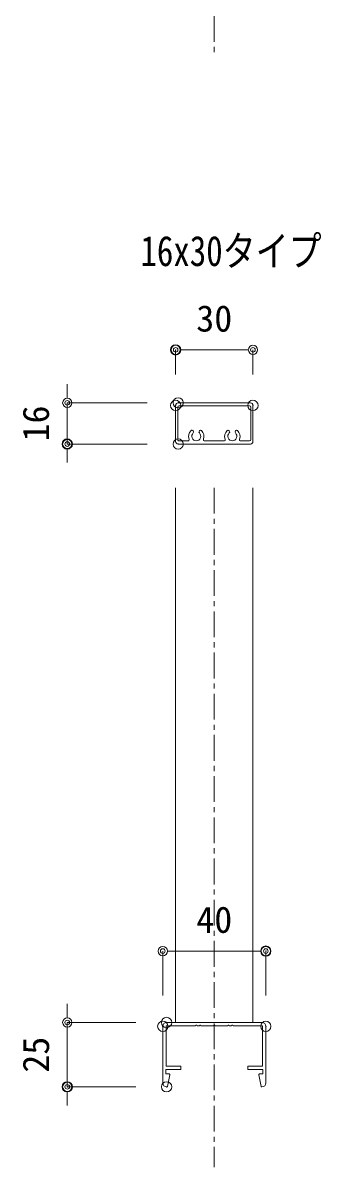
# Model space of a CAD drawing. Units: millimetres, scale not verified. Extents: x -1682 to 1682, y -1188 to 1188.
# Drawn here: x -369.8 to -254.1, y -174.1 to 270.3 of the extents above; entities that cross this region are included whole.
import ezdxf
from ezdxf.enums import TextEntityAlignment as Align

# ---------------------------------------------------------------- set-up
doc = ezdxf.new("R2010")
doc.units = ezdxf.units.MM
doc.header["$LTSCALE"] = 8
doc.header["$PDMODE"] = 32
doc.header["$PDSIZE"] = 4
doc.linetypes.add('USER1', pattern=[2, 1.25, -0.25, 0.25, -0.25])
for name, color, linetype, lineweight in [('0-0_0', 7, 'Continuous', 18), ('0-1_DEFPOINTS', 7, 'Continuous', 18), ('0-E_3中心線', 2, 'USER1', 18), ('0-F_41ｱﾙﾐ', 6, 'Continuous', 18), ('1-0_1手摺寸法', 7, 'Continuous', 18), ('1-8_WHITE', 7, 'Continuous', 18)]:
    doc.layers.add(name, color=color, linetype=linetype, lineweight=lineweight)
doc.styles.add('ＭＳ ゴシック', font='')
doc.styles.get('ＭＳ ゴシック').set_extended_font_data('MS Gothic')

# ---------------------------------------------------------------- blocks, each defined once
blk = doc.blocks.new('A$C1DEC5A2E')
at = {"layer": '0-F_41ｱﾙﾐ'}
for p, q in [((0, 29), (0, 1)), ((15, 30), (1, 30)), ((1.2, 1.3), (1.2, 28.7)), ((1.7, 29.2), (14.3, 29.2)), ((14.8, 28.7), (14.8, 25.25)), ((16, 1), (16, 29)), ((10.879, 23.225), (11.1, 23.097)), ((11.1, 20.903), (10.879, 20.775)), ((14.8, 18.75), (14.8, 11.25)), ((10.879, 9.225), (11.1, 9.097)), ((11.1, 6.903), (10.879, 6.775)), ((14.8, 4.75), (14.8, 1.3)), ((1, 0), (15, 0)), ((14.3, 0.8), (1.7, 0.8)), ((15.697, 0.283), (15.717, 0.303))]:
    blk.add_line(p, q, dxfattribs=at)
for centre, radius, start, end in [((1, 29), 1, 90, 180), ((1.7, 28.7), 0.5, 90, 180), ((14.3, 28.7), 0.5, 0, 90), ((15, 29), 1, 0, 90), ((11.129, 23.658), 0.5, 138.46304, 240), ((13, 22), 3, 68.19625, 138.46304), ((11.35, 23.53), 0.5, 240, 317.16041), ((13, 22), 1.75, 0, 137.16041), ((14.3, 25.25), 0.5, 248.19625, 0), ((11.129, 20.342), 0.5, 120, 221.53696), ((13, 22), 3, 221.53696, 291.80375), ((11.35, 20.47), 0.5, 42.83959, 120), ((13, 22), 1.75, 222.83959, 0), ((14.3, 18.75), 0.5, 0, 111.80375), ((11.129, 9.658), 0.5, 138.46304, 240), ((13, 8), 3, 68.19625, 138.46304), ((11.35, 9.53), 0.5, 240, 317.16041), ((13, 8), 1.75, 0, 137.16041), ((14.3, 11.25), 0.5, 248.19625, 0), ((11.129, 6.342), 0.5, 120, 221.53696), ((13, 8), 3, 221.53696, 291.80375), ((11.35, 6.47), 0.5, 42.83959, 120), ((13, 8), 1.75, 222.83959, 0), ((14.3, 4.75), 0.5, 0, 111.80375), ((1, 1), 1, 180, 270), ((1.7, 1.3), 0.5, 180, 270), ((14.3, 1.3), 0.5, 270, 0), ((15, 1), 1, 270, 0)]:
    blk.add_arc(centre, radius, start, end, dxfattribs=at)
blk = doc.blocks.new('_ORIGIN2')
at = {"layer": '0-0_0'}
blk.add_line((-0.5, 0), (-1, 0), dxfattribs=at)
for radius in [0.5, 0.25]:
    blk.add_circle((0, 0), radius, dxfattribs=at)
blk = doc.blocks.new('D48')
at = {"layer": '0-1_DEFPOINTS'}
for p in [(-168.784, 567.263), (-168.784, 545.695), (-138.784, 545.695)]:
    blk.add_point(p, dxfattribs=at)
at = {"layer": '1-0_1手摺寸法'}
for p, q in [((-168.784, 557.695), (-168.784, 567.263)), ((-142.384, 567.263), (-165.184, 567.263)), ((-138.784, 557.695), (-138.784, 567.263))]:
    blk.add_line(p, q, dxfattribs=at)
at = {"layer": '1-0_1手摺寸法', "xscale": 3.6, "yscale": 3.6, "rotation": 180}
blk.add_blockref('_ORIGIN2', (-168.784, 567.263), dxfattribs=at)
at = {"layer": '1-0_1手摺寸法', "xscale": 3.6, "yscale": 3.6}
blk.add_blockref('_ORIGIN2', (-138.784, 567.263), dxfattribs=at)
at = {"layer": '1-0_1手摺寸法', "style": 'ＭＳ ゴシック'}
blk.add_text('30', height=10.26, dxfattribs=at).set_placement((-160.784, 571.263), align=Align.BOTTOM_LEFT)
blk = doc.blocks.new('D49')
at = {"layer": '0-1_DEFPOINTS'}
for p in [(-167.784, 546.695), (-210.837, 530.695), (-167.784, 530.695)]:
    blk.add_point(p, dxfattribs=at)
at = {"layer": '1-0_1手摺寸法'}
for p, q in [((-210.837, 550.295), (-210.837, 553.895)), ((-179.784, 546.695), (-210.837, 546.695)), ((-210.837, 546.695), (-210.837, 530.695)), ((-179.784, 530.695), (-210.837, 530.695)), ((-210.837, 527.095), (-210.837, 523.495))]:
    blk.add_line(p, q, dxfattribs=at)
at = {"layer": '1-0_1手摺寸法', "xscale": 3.6, "yscale": 3.6}
for p, rotation in [((-210.837, 546.695), 270), ((-210.837, 530.695), 90)]:
    blk.add_blockref('_ORIGIN2', p, dxfattribs=dict(at, rotation=rotation))
at = {"layer": '1-0_1手摺寸法', "style": 'ＭＳ ゴシック'}
blk.add_text('16', height=10.26, rotation=90, dxfattribs=at).set_placement((-214.837, 531.695), align=Align.BOTTOM_LEFT)
blk = doc.blocks.new('D50')
at = {"layer": '0-1_DEFPOINTS'}
for p in [(-133.784, 333.774), (-173.784, 304.55), (-133.784, 304.55)]:
    blk.add_point(p, dxfattribs=at)
at = {"layer": '1-0_1手摺寸法'}
for p, q in [((-173.784, 316.55), (-173.784, 333.774)), ((-170.184, 333.774), (-137.384, 333.774)), ((-133.784, 316.55), (-133.784, 333.774))]:
    blk.add_line(p, q, dxfattribs=at)
at = {"layer": '1-0_1手摺寸法', "xscale": 3.6, "yscale": 3.6, "rotation": 180}
blk.add_blockref('_ORIGIN2', (-173.784, 333.774), dxfattribs=at)
at = {"layer": '1-0_1手摺寸法', "xscale": 3.6, "yscale": 3.6}
blk.add_blockref('_ORIGIN2', (-133.784, 333.774), dxfattribs=at)
at = {"layer": '1-0_1手摺寸法', "style": 'ＭＳ ゴシック'}
blk.add_text('40', height=10.26, dxfattribs=at).set_placement((-160.784, 337.774), align=Align.BOTTOM_LEFT)
blk = doc.blocks.new('D51')
at = {"layer": '0-1_DEFPOINTS'}
for p in [(-172.284, 306.05), (-210.837, 281.05), (-172.284, 281.05)]:
    blk.add_point(p, dxfattribs=at)
at = {"layer": '1-0_1手摺寸法'}
for p, q in [((-210.837, 309.65), (-210.837, 313.25)), ((-184.284, 306.05), (-210.837, 306.05)), ((-210.837, 306.05), (-210.837, 281.05)), ((-184.284, 281.05), (-210.837, 281.05)), ((-210.837, 277.45), (-210.837, 273.85))]:
    blk.add_line(p, q, dxfattribs=at)
at = {"layer": '1-0_1手摺寸法', "xscale": 3.6, "yscale": 3.6}
for p, rotation in [((-210.837, 306.05), 270), ((-210.837, 281.05), 90)]:
    blk.add_blockref('_ORIGIN2', p, dxfattribs=dict(at, rotation=rotation))
at = {"layer": '1-0_1手摺寸法', "style": 'ＭＳ ゴシック'}
blk.add_text('25', height=10.26, rotation=90, dxfattribs=at).set_placement((-214.837, 286.55), align=Align.BOTTOM_LEFT)

msp = doc.modelspace()

# ---------------------------------------------------------------- linework, layer by layer
at = {"layer": '0-E_3中心線'}
for p, q in [((-295.524, 448.956), (-295.524, 257.313)), ((-295.524, 89.753), (-295.524, -174.066))]:
    msp.add_line(p, q, dxfattribs=at)
at = {"layer": '0-F_41ｱﾙﾐ'}
for p, q in [((-315.524, -119.393), (-315.524, -141.393)), ((-314.224, -119.193), (-314.224, -134.893)), ((-302.824, -119.193), (-314.224, -119.193)), ((-295.524, -117.893), (-314.024, -117.893)), ((-302.693, -118.986), (-302.824, -119.193)), ((-302.355, -118.986), (-302.224, -119.193)), ((-301.324, -119.193), (-302.224, -119.193)), ((-301.193, -118.986), (-301.324, -119.193)), ((-300.855, -118.986), (-300.724, -119.193)), ((-295.824, -119.193), (-300.724, -119.193)), ((-295.693, -118.986), (-295.824, -119.193)), ((-295.524, -117.893), (-277.024, -117.893)), ((-295.355, -118.986), (-295.224, -119.193)), ((-295.224, -119.193), (-290.324, -119.193)), ((-290.193, -118.986), (-290.324, -119.193)), ((-289.855, -118.986), (-289.724, -119.193)), ((-289.724, -119.193), (-288.824, -119.193)), ((-288.693, -118.986), (-288.824, -119.193)), ((-288.355, -118.986), (-288.224, -119.193)), ((-288.224, -119.193), (-276.824, -119.193)), ((-276.824, -119.193), (-276.824, -134.893)), ((-275.524, -119.393), (-275.524, -141.393)), ((-314.324, -136.093), (-308.524, -136.093)), ((-314.324, -136.093), (-314.324, -137.893)), ((-314.224, -134.893), (-308.524, -134.893)), ((-308.524, -134.893), (-308.524, -136.093)), ((-282.524, -134.893), (-282.524, -136.093)), ((-276.824, -134.893), (-282.524, -134.893)), ((-276.724, -136.093), (-282.524, -136.093)), ((-276.724, -136.093), (-276.724, -137.893)), ((-314.324, -137.893), (-313.09, -137.893)), ((-313.692, -142.732), (-312.795, -138.251)), ((-277.356, -142.732), (-278.252, -138.251)), ((-276.724, -137.893), (-277.958, -137.893)), ((-314.024, -142.893), (-313.888, -142.893)), ((-277.024, -142.893), (-277.16, -142.893))]:
    msp.add_line(p, q, dxfattribs=at)
for centre, radius, start, end in [((-314.024, -119.393), 1.5, 90, 180), ((-302.524, -119.093), 0.2, 32.33353, 147.66647), ((-301.024, -119.093), 0.2, 32.33353, 147.66647), ((-295.524, -119.093), 0.2, 90, 147.66647), ((-295.524, -119.093), 0.2, 32.33353, 90), ((-290.024, -119.093), 0.2, 32.33353, 147.66647), ((-288.524, -119.093), 0.2, 32.33353, 147.66647), ((-277.024, -119.393), 1.5, 0, 90), ((-314.024, -141.393), 1.5, 180, 270), ((-313.09, -138.193), 0.3, 348.69007, 90), ((-277.958, -138.193), 0.3, 90, 191.30993), ((-277.024, -141.393), 1.5, 270, 0), ((-313.888, -142.693), 0.2, 270, 348.69007), ((-277.16, -142.693), 0.2, 191.30993, 270)]:
    msp.add_arc(centre, radius, start, end, dxfattribs=at)
at = {"layer": '1-8_WHITE'}
for p, q in [((-310.524, 89.753), (-310.524, -117.893)), ((-280.524, 89.753), (-280.524, -117.893))]:
    msp.add_line(p, q, dxfattribs=at)

# ---------------------------------------------------------------- block references
at = {"layer": '1-0_1手摺寸法'}
for name in ['D48', 'D49', 'D50', 'D51']:
    msp.add_blockref(name, (-141.739, -423.942), dxfattribs=at)
at = {"layer": '1-0_1手摺寸法', "rotation": 270}
msp.add_blockref('A$C1DEC5A2E', (-310.524, 122.753), dxfattribs=at)

# ---------------------------------------------------------------- texts
at = {"layer": '0-0_0', "style": 'ＭＳ ゴシック', "width": 0.8}
msp.add_text('16x30タイプ', height=11.73, dxfattribs=at).set_placement((-324.194, 172.353), align=Align.BOTTOM_LEFT)

doc.saveas('drawing.dxf')
